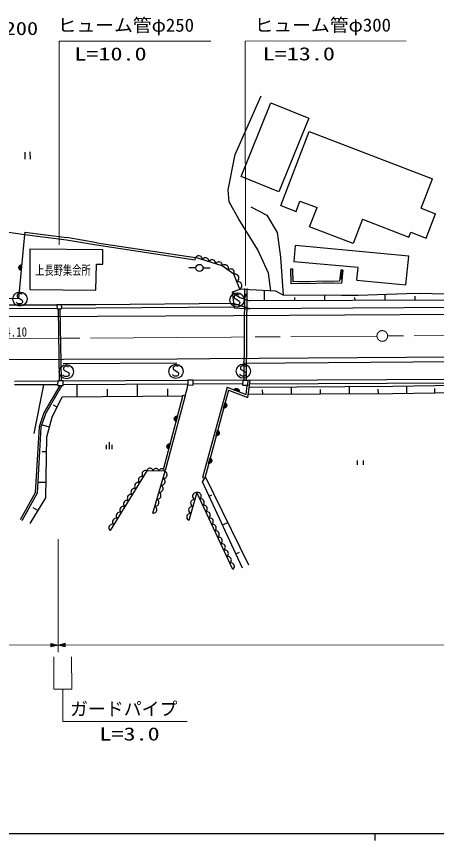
# Model space of a CAD drawing. Units: millimetres, scale not verified. Extents: x 40000 to 680000, y 20000 to 380000.
# Drawn here: x 317969 to 376625, y 204000 to 318934 of the extents above; entities that cross this region are included whole.
import ezdxf
from ezdxf.enums import TextEntityAlignment as Align

# ---------------------------------------------------------------- set-up
doc = ezdxf.new("R2010")
doc.units = ezdxf.units.MM
doc.header["$LTSCALE"] = 1000
doc.linetypes.add('CHAIN', pattern=[18.5, 12, -1.5, 3.5, -1.5])
for name, color, linetype, lineweight in [('M-BGD', 7, 'Continuous', 25), ('M-BMK', 2, 'CHAIN', 13), ('M-STR-HTXT', 7, 'Continuous', 13), ('M-STR-STRC', 7, 'Continuous', 25), ('M-TTL-BAND', 7, 'Continuous', 25)]:
    doc.layers.add(name, color=color, linetype=linetype, lineweight=lineweight)
doc.styles.add('ＭＳ ゴシック', font='')
doc.styles.get('ＭＳ ゴシック').set_extended_font_data('MS Gothic')

msp = doc.modelspace()

# ---------------------------------------------------------------- hatches: boundary and pattern name
at = {"layer": 'M-BGD'}
for points in [[(356305, 282258), (356266, 283732), (356566, 283740), (356605, 282266)], [(363547, 283532), (363400, 282206), (363102, 282239), (363249, 283565)], [(359000, 281676), (357313, 281651), (357309, 281951), (358995, 281976)], [(362373, 281727), (360686, 281702), (360682, 282002), (362368, 282027)]]:
    msp.add_hatch(color=256, dxfattribs=at).paths.add_polyline_path(points)

# ---------------------------------------------------------------- linework, layer by layer
for p, q in [((348485, 299700), (352142, 307855)), ((349336, 296637), (353504, 306910)), ((353504, 306910), (358777, 304771)), ((358777, 304771), (354610, 294498)), ((354893, 292557), (358846, 302877)), ((358846, 302877), (376055, 296285)), ((319126, 300028), (319143, 299028)), ((319911, 299041), (319893, 300041)), ((347515, 294752), (348485, 299700)), ((354610, 294498), (349336, 296637)), ((374489, 292197), (376055, 296285)), ((347653, 293071), (347515, 294752)), ((357002, 291749), (357555, 293192)), ((357555, 293192), (359938, 292279)), ((349022, 290674), (347653, 293071)), ((350696, 292381), (352916, 291227)), ((354893, 292557), (357002, 291749)), ((358907, 289589), (359938, 292279)), ((374489, 292197), (376496, 291428)), ((352916, 291227), (354383, 288811)), ((375194, 288029), (376496, 291428)), ((304191, 290738), (319088, 288534)), ((351684, 286408), (349022, 290674)), ((366279, 290652), (364981, 287262)), ((366279, 290652), (372750, 288173)), ((319088, 288534), (318239, 279596)), ((319126, 288832), (319088, 288534)), ((319088, 288534), (324942, 287793)), ((319126, 288832), (324980, 288090)), ((354383, 288811), (354855, 285367)), ((364981, 287262), (358907, 289589)), ((372750, 288173), (373014, 288864)), ((373014, 288864), (375194, 288029)), ((324942, 287793), (329159, 287067)), ((329203, 287364), (324980, 288090)), ((329203, 287364), (342977, 285306)), ((319848, 286518), (319816, 280858)), ((319848, 286518), (330025, 286453)), ((329159, 287067), (342933, 285009)), ((330041, 284393), (330025, 286453)), ((353152, 283126), (351684, 286408)), ((356908, 287007), (356695, 284775)), ((372736, 285499), (356913, 287006)), ((342933, 285009), (342977, 285306)), ((346707, 284158), (342981, 285299)), ((354855, 285367), (355194, 280056)), ((372354, 281485), (372736, 285499)), ((318363, 284078), (318335, 283781)), ((318376, 283685), (318422, 284167)), ((318477, 284212), (318422, 283632)), ((318468, 283588), (318530, 284243)), ((318583, 284270), (318514, 283553)), ((318562, 283528), (318634, 284285)), ((329072, 280751), (329152, 284403)), ((329152, 284403), (330041, 284393)), ((348341, 282991), (346707, 284158)), ((356704, 284774), (365665, 283956)), ((365492, 282139), (365662, 283921)), ((343008, 283865), (342016, 283864)), ((344002, 283866), (345012, 283866)), ((349170, 280910), (348341, 282991)), ((353472, 280667), (353152, 283126)), ((356266, 283732), (356566, 283740)), ((356322, 281636), (356266, 283732)), ((356614, 281941), (356566, 283740)), ((363249, 283565), (363079, 282038)), ((363547, 283532), (363249, 283565)), ((363547, 283532), (363349, 281742)), ((363349, 281742), (356322, 281636)), ((363079, 282038), (356614, 281941)), ((365492, 282139), (372354, 281485)), ((319816, 280858), (329074, 280762)), ((349291, 280909), (348096, 280465)), ((348096, 280465), (348362, 278275)), ((348097, 280463), (349137, 279727)), ((350490, 280828), (349291, 280909)), ((349779, 268219), (349866, 281007)), ((350079, 268217), (350166, 281005)), ((354207, 280627), (350490, 280828)), ((352617, 279283), (352612, 280716)), ((355194, 280056), (354207, 280627)), ((318239, 279596), (315849, 279538)), ((349137, 279727), (350513, 279277)), ((349825, 279502), (350090, 280310)), ((384175, 279381), (350513, 279277)), ((363343, 279999), (355194, 280056)), ((356825, 279296), (356823, 279745)), ((361032, 279309), (361030, 280015)), ((365703, 280007), (363343, 279999)), ((365240, 279322), (365239, 279732)), ((372418, 280260), (365703, 280007)), ((369448, 279335), (369445, 280148)), ((374401, 280289), (372418, 280260)), ((373656, 279348), (373654, 279906)), ((379814, 280144), (374401, 280289)), ((323630, 278689), (315928, 278658)), ((323645, 278189), (315930, 278158)), ((323628, 278752), (324228, 278770)), ((323628, 278752), (323646, 278153)), ((323646, 278153), (324246, 278170)), ((323990, 268164), (323818, 278158)), ((324240, 268161), (324068, 278165)), ((324228, 278770), (324246, 278170)), ((329036, 278737), (324230, 278713)), ((329041, 278237), (324245, 278213)), ((348286, 278902), (329036, 278737)), ((348346, 278403), (329041, 278237)), ((350571, 278179), (348286, 278902)), ((348362, 278275), (350571, 278179)), ((384354, 278382), (350571, 278179)), ((329266, 277092), (315935, 277045)), ((348332, 277201), (329266, 277092)), ((384802, 277423), (348332, 277201)), ((385616, 271456), (344979, 271207)), ((324523, 271072), (315174, 271027)), ((340379, 270567), (324497, 270480)), ((340415, 271153), (324523, 271072)), ((344979, 271207), (340415, 271153)), ((385514, 270801), (349591, 270549)), ((323775, 268064), (317710, 268042)), ((323768, 267466), (323776, 268166)), ((323776, 268166), (324476, 268159)), ((324468, 267459), (324476, 268159)), ((324475, 268096), (341905, 268190)), ((341905, 268241), (341897, 267541)), ((341905, 268241), (342605, 268232)), ((342605, 268232), (342597, 267533)), ((349602, 268220), (342604, 268147)), ((349597, 267520), (349602, 268220)), ((349602, 268220), (350308, 268216)), ((350297, 267516), (350302, 268216)), ((350302, 268209), (388358, 268405)), ((350496, 267415), (350582, 268210)), ((350528, 267710), (388295, 267905)), ((323769, 267564), (317712, 267542)), ((321744, 267557), (320417, 260770)), ((324021, 267463), (321801, 263640)), ((324309, 267460), (322029, 263535)), ((323768, 267466), (324468, 267459)), ((324470, 267596), (341899, 267690)), ((326459, 265901), (326444, 267607)), ((330671, 265939), (330662, 266953)), ((334883, 265977), (334868, 267652)), ((339095, 266015), (339086, 267011)), ((341511, 266031), (341797, 267010)), ((341797, 267010), (341897, 267541)), ((341897, 267541), (342597, 267533)), ((349599, 267720), (342609, 267647)), ((347369, 267228), (343963, 254616)), ((347571, 266827), (344253, 254538)), ((347371, 267227), (350020, 266189)), ((347571, 266827), (350264, 265771)), ((348360, 266893), (349068, 266616)), ((349067, 266670), (348397, 266932)), ((348443, 266968), (349056, 266728)), ((349040, 266788), (348499, 267000)), ((348562, 267029), (349012, 266852)), ((348943, 266933), (348665, 267042)), ((349597, 267520), (350303, 267516)), ((350020, 266189), (350199, 267452)), ((350199, 267452), (350206, 267516)), ((350264, 265771), (350496, 267415)), ((350471, 267238), (370508, 267367)), ((352349, 266250), (352345, 266850)), ((356386, 266276), (356380, 267276)), ((360424, 266302), (360420, 266902)), ((364462, 266328), (364455, 267328)), ((368500, 266354), (368496, 266954)), ((370508, 267367), (386321, 267607)), ((372478, 266397), (372463, 267391)), ((376397, 266456), (376388, 267046)), ((322968, 263029), (324353, 265883)), ((324353, 265883), (341201, 266034)), ((341221, 266109), (338445, 255705)), ((341511, 266031), (338735, 255628)), ((341221, 266109), (341511, 266031)), ((350330, 266237), (370519, 266367)), ((370519, 266367), (386194, 266605)), ((323660, 264456), (323147, 264705)), ((347142, 265045), (346944, 264311)), ((346997, 264318), (347185, 265013)), ((347225, 264971), (347054, 264335)), ((347111, 264357), (347263, 264919)), ((347299, 264860), (347173, 264392)), ((347245, 264470), (347323, 264758)), ((321801, 263640), (321128, 261710)), ((322029, 263535), (321376, 261661)), ((340345, 263213), (340159, 262517)), ((340202, 262485), (340398, 263219)), ((322211, 260323), (322968, 263029)), ((340097, 263060), (340020, 262772)), ((340045, 262670), (340170, 263138)), ((340231, 263173), (340081, 262611)), ((340119, 262559), (340288, 263195)), ((321128, 261710), (320602, 252507)), ((321376, 261661), (320848, 252435)), ((322590, 261676), (321488, 261984)), ((346099, 261183), (345901, 260450)), ((345954, 260456), (346142, 261151)), ((346182, 261109), (346011, 260474)), ((346069, 260496), (346220, 261057)), ((346256, 260998), (346130, 260531)), ((322070, 251800), (322211, 260323)), ((346203, 260609), (346280, 260896)), ((330508, 259167), (330508, 258567)), ((330907, 259565), (330908, 258565)), ((331308, 259168), (331308, 258568)), ((339066, 259195), (338989, 258907)), ((339013, 258805), (339138, 259273)), ((339199, 259308), (339049, 258746)), ((339087, 258694), (339257, 259330)), ((339314, 259348), (339128, 258653)), ((339171, 258620), (339367, 259355)), ((322176, 258193), (321577, 258202)), ((345056, 257322), (344858, 256588)), ((344911, 256594), (345099, 257289)), ((345140, 257247), (344968, 256612)), ((345026, 256634), (345177, 257196)), ((345213, 257136), (345087, 256669)), ((345160, 256747), (345237, 257035)), ((365558, 257019), (365558, 256419)), ((366358, 257019), (366358, 256419)), ((336185, 255572), (331039, 247255)), ((338726, 255493), (336185, 255572)), ((337000, 249653), (338726, 255493)), ((343923, 254032), (344253, 254538)), ((349541, 242001), (343923, 254032)), ((343963, 254616), (344253, 254538)), ((350402, 242388), (344332, 254833)), ((322106, 253931), (320935, 253950)), ((320602, 252507), (318479, 248720)), ((320848, 252435), (318697, 248598)), ((319880, 248220), (322070, 251800)), ((343134, 252532), (342030, 248642)), ((348186, 241815), (343134, 252532)), ((344860, 252027), (345271, 252219)), ((320975, 250010), (320311, 250417)), ((346732, 248017), (347485, 248368)), ((348604, 244006), (349097, 244237))]:
    msp.add_line(p, q, dxfattribs=at)
for points in [[(343912, 285014), (343910, 285131), (343882, 285239), (343823, 285370), (343737, 285457), (343638, 285525), (343494, 285569), (343374, 285568), (343254, 285543), (343132, 285469), (343051, 285394), (342981, 285299)], [(344844, 284728), (344842, 284846), (344814, 284954), (344754, 285085), (344669, 285172), (344570, 285240), (344426, 285284), (344305, 285283), (344186, 285258), (344064, 285184), (343982, 285109), (343912, 285014)], [(345776, 284443), (345773, 284561), (345745, 284669), (345686, 284799), (345600, 284887), (345502, 284955), (345357, 284999), (345237, 284998), (345118, 284973), (344995, 284899), (344914, 284824), (344844, 284728)], [(346707, 284158), (346705, 284276), (346677, 284384), (346617, 284514), (346532, 284602), (346433, 284670), (346289, 284714), (346169, 284713), (346049, 284688), (345927, 284614), (345846, 284539), (345776, 284443)], [(347524, 283575), (347561, 283691), (347569, 283805), (347553, 283952), (347498, 284065), (347424, 284164), (347298, 284255), (347180, 284293), (347055, 284308), (346911, 284275), (346807, 284229), (346707, 284158)], [(348341, 282991), (348378, 283107), (348386, 283222), (348370, 283368), (348315, 283482), (348241, 283581), (348114, 283671), (347997, 283709), (347872, 283724), (347728, 283691), (347624, 283645), (347524, 283575)], [(348755, 281951), (348859, 282037), (348936, 282140), (349010, 282287), (349027, 282426), (349017, 282564), (348953, 282726), (348865, 282832), (348757, 282922), (348603, 282978), (348477, 282997), (348341, 282991)], [(349170, 280910), (349274, 280997), (349350, 281100), (349424, 281247), (349441, 281386), (349432, 281524), (349367, 281685), (349280, 281792), (349172, 281881), (349017, 281937), (348892, 281957), (348755, 281951)], [(318759, 280175), (318704, 280235), (318629, 280270), (318524, 280290), (318369, 280290), (318239, 280255), (318129, 280180), (318064, 280070), (318059, 279955), (318064, 279880), (318104, 279780), (318174, 279725), (318719, 279410), (318779, 279320), (318819, 279195), (318809, 279075), (318774, 278980), (318704, 278890), (318550, 278845), (318320, 278845), (318220, 278860), (318124, 278905), (318044, 278980), (317974, 279095)], [(349082, 280048), (349027, 280108), (348952, 280143), (348847, 280163), (348692, 280163), (348562, 280128), (348452, 280053), (348387, 279943), (348382, 279828), (348387, 279753), (348427, 279653), (348497, 279598), (349042, 279283), (349102, 279193), (349142, 279068), (349133, 278948), (349098, 278853), (349028, 278763), (348873, 278718), (348643, 278718), (348543, 278733), (348448, 278778), (348368, 278853), (348298, 278968)], [(325252, 270029), (325197, 270089), (325122, 270124), (325017, 270144), (324862, 270144), (324732, 270109), (324622, 270034), (324557, 269924), (324552, 269809), (324557, 269734), (324597, 269634), (324667, 269579), (325212, 269264), (325272, 269174), (325312, 269049), (325302, 268929), (325268, 268834), (325198, 268744), (325043, 268699), (324813, 268699), (324713, 268714), (324618, 268759), (324538, 268834), (324467, 268949)], [(340553, 270078), (340498, 270138), (340423, 270173), (340318, 270193), (340163, 270193), (340033, 270158), (339923, 270083), (339859, 269973), (339854, 269858), (339859, 269783), (339899, 269683), (339969, 269628), (340514, 269313), (340574, 269223), (340614, 269098), (340604, 268978), (340569, 268883), (340499, 268793), (340344, 268748), (340114, 268748), (340014, 268763), (339919, 268808), (339839, 268883), (339769, 268998)], [(349962, 270113), (349907, 270173), (349832, 270208), (349727, 270228), (349572, 270228), (349442, 270193), (349332, 270118), (349267, 270008), (349262, 269893), (349267, 269818), (349307, 269718), (349377, 269663), (349922, 269348), (349982, 269258), (350022, 269133), (350012, 269013), (349977, 268918), (349907, 268828), (349752, 268783), (349522, 268783), (349422, 268798), (349327, 268843), (349247, 268918), (349177, 269033)], [(336185, 255572), (336070, 255600), (335958, 255600), (335816, 255576), (335710, 255515), (335618, 255437), (335538, 255308), (335509, 255191), (335502, 255068), (335544, 254931), (335595, 254833), (335670, 254740)], [(337032, 255546), (337003, 255644), (336955, 255728), (336875, 255824), (336784, 255878), (336685, 255913), (336554, 255917), (336453, 255888), (336358, 255840), (336273, 255749), (336222, 255668), (336185, 255572)], [(337879, 255519), (337850, 255618), (337802, 255702), (337722, 255798), (337631, 255851), (337532, 255886), (337401, 255890), (337300, 255862), (337206, 255814), (337120, 255723), (337069, 255642), (337032, 255546)], [(338726, 255493), (338697, 255592), (338649, 255676), (338569, 255771), (338478, 255825), (338379, 255860), (338248, 255864), (338147, 255835), (338053, 255788), (337967, 255697), (337916, 255616), (337879, 255519)], [(338438, 254520), (338561, 254523), (338673, 254554), (338808, 254617), (338898, 254707), (338969, 254810), (339013, 254961), (339011, 255086), (338984, 255211), (338905, 255337), (338827, 255421), (338726, 255493)], [(335670, 254740), (335555, 254768), (335443, 254769), (335302, 254744), (335195, 254683), (335104, 254605), (335024, 254476), (334994, 254359), (334988, 254237), (335029, 254099), (335081, 254001), (335156, 253909)], [(338151, 253547), (338273, 253550), (338386, 253580), (338521, 253644), (338611, 253733), (338681, 253837), (338726, 253988), (338723, 254113), (338696, 254237), (338617, 254364), (338539, 254448), (338438, 254520)], [(334641, 253077), (334526, 253105), (334414, 253105), (334273, 253081), (334166, 253020), (334074, 252942), (333995, 252813), (333965, 252696), (333959, 252573), (334000, 252436), (334052, 252338), (334127, 252245)], [(335156, 253909), (335041, 253937), (334929, 253937), (334787, 253912), (334681, 253852), (334589, 253773), (334509, 253644), (334480, 253527), (334473, 253405), (334515, 253267), (334566, 253169), (334641, 253077)], [(337863, 252573), (337986, 252577), (338098, 252607), (338233, 252670), (338323, 252760), (338393, 252864), (338438, 253014), (338435, 253140), (338409, 253264), (338330, 253391), (338251, 253475), (338151, 253547)], [(334127, 252245), (334012, 252273), (333900, 252273), (333758, 252249), (333652, 252188), (333560, 252110), (333480, 251981), (333451, 251864), (333444, 251742), (333486, 251604), (333537, 251506), (333612, 251413)], [(337575, 251600), (337698, 251603), (337810, 251634), (337945, 251697), (338035, 251787), (338106, 251890), (338150, 252041), (338148, 252166), (338121, 252291), (338042, 252417), (337963, 252501), (337863, 252573)], [(343134, 252532), (343012, 252527), (342900, 252496), (342766, 252431), (342678, 252341), (342609, 252237), (342566, 252086), (342570, 251962), (342598, 251838), (342678, 251713), (342757, 251630), (342858, 251559)], [(343555, 251639), (343642, 251721), (343704, 251815), (343761, 251949), (343768, 252072), (343752, 252193), (343687, 252331), (343604, 252420), (343504, 252493), (343365, 252534), (343253, 252545), (343134, 252532)], [(333098, 250582), (332983, 250610), (332871, 250610), (332729, 250585), (332622, 250525), (332531, 250446), (332451, 250317), (332422, 250200), (332415, 250078), (332456, 249940), (332508, 249842), (332583, 249750)], [(333612, 251413), (333497, 251441), (333385, 251442), (333244, 251417), (333137, 251357), (333045, 251278), (332966, 251149), (332936, 251032), (332930, 250910), (332971, 250772), (333022, 250674), (333098, 250582)], [(337000, 249653), (337123, 249657), (337235, 249687), (337370, 249750), (337460, 249840), (337530, 249944), (337575, 250095), (337572, 250220), (337546, 250344), (337467, 250471), (337388, 250555), (337288, 250627)], [(337288, 250627), (337410, 250630), (337523, 250660), (337658, 250724), (337748, 250813), (337818, 250917), (337863, 251068), (337860, 251193), (337833, 251317), (337754, 251444), (337676, 251528), (337575, 251600)], [(342582, 250587), (342460, 250582), (342348, 250551), (342214, 250486), (342126, 250396), (342057, 250292), (342014, 250141), (342018, 250016), (342046, 249893), (342126, 249768), (342205, 249685), (342306, 249614)], [(342858, 251559), (342736, 251555), (342624, 251523), (342490, 251459), (342402, 251368), (342333, 251264), (342290, 251114), (342294, 250989), (342322, 250865), (342402, 250740), (342481, 250657), (342582, 250587)], [(343976, 250746), (344063, 250828), (344125, 250922), (344182, 251056), (344189, 251179), (344173, 251300), (344108, 251438), (344025, 251527), (343925, 251600), (343786, 251641), (343674, 251651), (343555, 251639)], [(344397, 249853), (344484, 249935), (344546, 250029), (344603, 250163), (344610, 250286), (344594, 250407), (344529, 250545), (344446, 250634), (344346, 250707), (344207, 250748), (344095, 250758), (343976, 250746)], [(332583, 249750), (332468, 249778), (332356, 249778), (332214, 249754), (332108, 249693), (332016, 249615), (331937, 249486), (331907, 249369), (331901, 249246), (331942, 249109), (331993, 249011), (332068, 248918)], [(342306, 249614), (342184, 249610), (342072, 249578), (341938, 249514), (341850, 249423), (341781, 249319), (341738, 249169), (341742, 249044), (341770, 248920), (341850, 248795), (341929, 248712), (342030, 248642)], [(344818, 248960), (344905, 249041), (344967, 249136), (345024, 249269), (345031, 249393), (345015, 249514), (344950, 249652), (344867, 249741), (344767, 249814), (344628, 249855), (344516, 249865), (344397, 249853)], [(332068, 248918), (331954, 248946), (331842, 248947), (331700, 248922), (331593, 248861), (331502, 248783), (331422, 248654), (331393, 248537), (331386, 248415), (331427, 248277), (331479, 248179), (331554, 248087)], [(345239, 248066), (345326, 248148), (345388, 248243), (345445, 248376), (345452, 248500), (345436, 248621), (345371, 248759), (345288, 248848), (345188, 248921), (345049, 248962), (344937, 248972), (344818, 248960)], [(331554, 248087), (331439, 248115), (331327, 248115), (331185, 248090), (331079, 248030), (330987, 247951), (330907, 247822), (330878, 247705), (330872, 247583), (330913, 247445), (330964, 247347), (331039, 247255)], [(345660, 247173), (345747, 247255), (345809, 247350), (345866, 247483), (345873, 247607), (345857, 247728), (345792, 247866), (345709, 247955), (345609, 248028), (345470, 248069), (345358, 248079), (345239, 248066)], [(346081, 246280), (346168, 246362), (346230, 246457), (346287, 246590), (346294, 246714), (346278, 246834), (346213, 246973), (346130, 247062), (346030, 247135), (345891, 247176), (345779, 247186), (345660, 247173)], [(346502, 245387), (346589, 245469), (346651, 245564), (346708, 245697), (346715, 245821), (346699, 245941), (346634, 246080), (346551, 246169), (346451, 246242), (346312, 246283), (346201, 246293), (346081, 246280)], [(346923, 244494), (347010, 244576), (347072, 244671), (347129, 244804), (347136, 244928), (347120, 245048), (347055, 245187), (346972, 245276), (346872, 245349), (346733, 245390), (346622, 245400), (346502, 245387)], [(347344, 243601), (347431, 243683), (347493, 243778), (347550, 243911), (347557, 244034), (347541, 244155), (347476, 244294), (347393, 244383), (347293, 244456), (347154, 244497), (347043, 244507), (346923, 244494)], [(347765, 242708), (347852, 242790), (347914, 242885), (347971, 243018), (347978, 243141), (347962, 243262), (347897, 243401), (347814, 243490), (347714, 243563), (347575, 243603), (347464, 243614), (347344, 243601)], [(348186, 241815), (348273, 241897), (348335, 241991), (348392, 242125), (348399, 242248), (348383, 242369), (348318, 242507), (348235, 242597), (348135, 242670), (347996, 242710), (347885, 242721), (347765, 242708)]]:
    msp.add_lwpolyline(points, dxfattribs=at)
for points in [[(318610, 283504), (318522, 283544), (318448, 283597), (318368, 283683), (318329, 283776), (318308, 283872), (318319, 283995), (318358, 284086), (318414, 284169), (318509, 284239), (318591, 284279), (318686, 284300)], [(348323, 266854), (348387, 266928), (348458, 266984), (348563, 267037), (348662, 267050), (348760, 267043), (348876, 266998), (348952, 266936), (349017, 266859), (349057, 266749), (349074, 266659), (349068, 266562)], [(347099, 265077), (347179, 265023), (347242, 264958), (347307, 264860), (347330, 264762), (347335, 264664), (347303, 264544), (347249, 264461), (347180, 264388), (347075, 264336), (346987, 264310), (346890, 264305)], [(340246, 262453), (340165, 262507), (340101, 262572), (340037, 262670), (340013, 262767), (340008, 262866), (340040, 262986), (340093, 263069), (340162, 263142), (340268, 263194), (340355, 263221), (340452, 263226)], [(346056, 261216), (346136, 261161), (346200, 261096), (346264, 260998), (346288, 260900), (346292, 260802), (346260, 260682), (346206, 260599), (346137, 260527), (346032, 260474), (345944, 260448), (345847, 260443)], [(339214, 258588), (339133, 258643), (339070, 258707), (339005, 258805), (338981, 258903), (338977, 259001), (339009, 259121), (339062, 259204), (339131, 259277), (339236, 259330), (339324, 259356), (339420, 259361)], [(345013, 257354), (345093, 257299), (345157, 257235), (345221, 257136), (345245, 257039), (345249, 256940), (345217, 256821), (345163, 256738), (345094, 256665), (344989, 256613), (344901, 256587), (344804, 256582)]]:
    msp.add_lwpolyline(points, close=True, dxfattribs=at)
for centre in [(318449, 279530), (348772, 279403), (324942, 269384), (340244, 269433), (349652, 269468)]:
    msp.add_circle(centre, 995, dxfattribs=at)
at = {"layer": 'M-BMK'}
for p, q in [((324423, 274052), (315136, 273987)), ((340301, 274174), (324423, 274052)), ((347955, 274228), (340301, 274174)), ((368302, 274367), (347955, 274228)), ((385492, 274484), (369802, 274377))]:
    msp.add_line(p, q, dxfattribs=at)
msp.add_circle((369052, 274372), 746, dxfattribs=at)
at = {"layer": 'M-STR-HTXT'}
for p, q in [((323916, 315491), (345113, 315502)), ((323916, 315491), (323931, 287093)), ((349911, 315505), (372383, 315517)), ((349911, 315505), (349929, 281402)), ((323780, 246026), (323788, 230253)), ((69497, 231120), (569286, 231382)), ((323209, 225112), (323206, 229626)), ((325678, 225113), (325676, 229627)), ((323209, 225112), (325678, 225113)), ((324446, 220599), (324443, 225113)), ((324446, 220599), (341805, 220608))]:
    msp.add_line(p, q, dxfattribs=at)
for points in [[(323787, 231253), (322787, 231502), (322787, 231002)], [(323582, 231253), (322850, 231077), (322850, 231427)], [(323482, 231253), (322887, 231115), (322887, 231390)], [(323380, 231253), (322925, 231152), (322925, 231352)], [(323280, 231253), (322962, 231190), (322962, 231315)], [(323787, 231253), (324787, 231003), (324787, 231503)], [(323992, 231253), (324725, 231428), (324725, 231078)], [(324092, 231253), (324687, 231391), (324687, 231116)], [(324195, 231253), (324650, 231353), (324650, 231153)], [(324295, 231253), (324612, 231316), (324612, 231191)]]:
    msp.add_lwpolyline(points, close=True, dxfattribs=at)
for points in [[(323685, 231253), (322812, 231040), (322812, 231465), (323682, 231253)], [(323000, 231253), (323177, 231253), (323000, 231228), (323000, 231278), (323177, 231253)], [(323890, 231253), (324762, 231466), (324762, 231041), (323892, 231253)], [(324575, 231253), (324397, 231253), (324575, 231278), (324575, 231228), (324397, 231253)]]:
    msp.add_lwpolyline(points, dxfattribs=at)
at = {"layer": 'M-STR-STRC'}
msp.add_circle((343514, 283865), 498, dxfattribs=at)
at = {"layer": 'M-TTL-BAND'}
for p, q in [((40000, 205000), (579000, 205000)), ((368000, 205000), (368000, 204000))]:
    msp.add_line(p, q, dxfattribs=at)

# ---------------------------------------------------------------- texts
at = {"layer": 'M-BGD', "style": 'ＭＳ ゴシック'}
for s, width, p in [('上長野集会所', 0.7, (320581, 282493)), ('94.10', 0.85, (315636, 273887))]:
    msp.add_text(s, height=1320, rotation=0.03, dxfattribs=dict(at, width=width)).set_placement(p, align=Align.BOTTOM_LEFT)
at = {"layer": 'M-STR-HTXT', "style": 'ＭＳ ゴシック'}
for s, width, p in [('塩化ビニールパイプφ200', 1.25, (285823, 315782)), ('ヒューム管φ250', 1.05, (323720, 316250)), ('ヒューム管φ300', 1.05, (351219, 316265)), ('L=10.0', 1.35, (326044, 312243)), ('L=13.0', 1.35, (352342, 312257)), ('L=3.0', 1.35, (329548, 217398))]:
    msp.add_text(s, height=1833, rotation=0.03, dxfattribs=dict(at, width=width)).set_placement(p, align=Align.BOTTOM_LEFT)
msp.add_text('ガードパイプ', height=1833, rotation=0.03, dxfattribs=at).set_placement((325447, 220889), align=Align.BOTTOM_LEFT)

doc.saveas('drawing.dxf')
